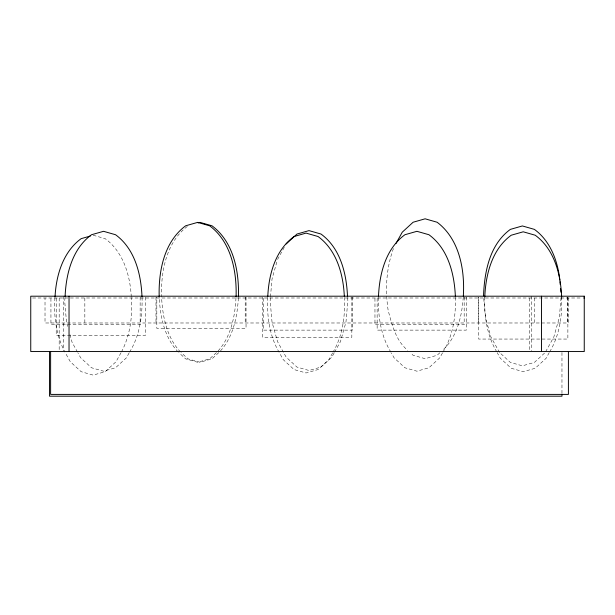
<?xml version="1.0" encoding="UTF-8"?>
<svg xmlns="http://www.w3.org/2000/svg" width="615" height="615" viewBox="0 0 615 615"><rect width="100%" height="100%" fill="white"/><g stroke="black" fill="none" stroke-linecap="round" stroke-linejoin="round"><path stroke-width="0.46" stroke-dasharray="3.08 2.31" d="M54.958 297.66C53.59 316.041 56.15 335.598 64.89 351.988M65.021 297.491L64.69 301.25L66.589 322.867L67.596 326.411M235.999 297.96C234.984 317.04 230.671 337.866 217.095 352.011M238.359 297.96C237.336 317.04 233.024 337.866 219.447 352.011M267.694 297.399C266.787 316.087 269.478 335.982 279.141 352.287M270.385 297.737L270.139 300.558L272.038 322.168L277.557 341.663L283.438 352.257M270.469 296.799L272.038 278.941L277.311 260.329M378.394 297.491C378.025 316.202 380.808 336.005 390.917 352.134M463.226 297.206C461.98 316.164 457.122 337.158 442.539 350.304M484.774 297.045C484.12 315.741 486.865 335.598 496.759 351.811M561.072 297.775L559.335 317.509L553.815 337.005L545.221 352.48M393.431 248.529C386.205 268.309 385.059 289.65 388.157 310.367C391.94 324.589 395.768 340.579 407.691 350.304M120.971 352.802L115.997 361.758L105.165 371.691L93.157 375.112L81.149 371.691L70.318 361.758L65.336 352.802M121.424 351.988C130.165 335.598 132.725 316.041 131.349 297.66M129.096 352.949L126.383 357.838L115.551 367.77L103.543 371.191L91.535 367.77L80.703 357.838L77.99 352.949M129.55 352.134C139.659 336.005 142.442 316.202 142.073 297.491M277.557 259.445L284.799 246.415M332.515 353.102L328.894 359.621L318.063 369.554L306.055 372.974L294.047 369.554L283.215 359.621L279.594 353.102M332.961 352.287C342.624 335.982 345.322 316.087 344.415 297.399M334.099 353.072L331.831 357.138L320.999 367.078L308.999 370.499L296.991 367.078L286.16 357.138L283.892 353.072M334.552 352.257L340.433 341.663L345.953 322.168L347.852 300.558L347.606 297.737M442.477 352.949L439.763 357.838L428.932 367.77L416.924 371.191L404.916 367.77L394.084 357.838L391.371 352.949M442.931 352.134C453.04 336.005 455.823 316.202 455.446 297.491M549.218 352.626L546.059 358.33L535.219 368.262L523.219 371.691L511.211 368.262L500.379 358.33L497.212 352.626M549.672 351.811C559.565 335.598 562.31 315.741 561.656 297.045M187.314 226.428C166.073 242.594 160.807 271.815 161.553 297.022M216.418 352.633L209.646 358.845L197.638 362.266L185.63 358.845L178.865 352.633M218.771 352.633L212.006 358.845L199.998 362.266L187.99 358.845L181.217 352.633M439.833 352.787L437.119 355.27L425.119 358.691L413.111 355.27L410.397 352.787M544.536 353.102L534.389 362.412L522.381 365.833L510.373 362.412L500.218 353.102M32.618 297.991L582.382 297.991M93.157 235.23L105.165 238.658C123.261 251.904 130.142 275.189 131.264 296.714M180.541 352.011C166.965 337.866 162.652 317.04 161.637 297.96M178.189 352.011C164.612 337.866 160.292 317.04 159.277 297.96M499.541 352.48L490.939 337.005L485.42 317.509L483.69 297.775M77.536 352.134L72.109 342.363L69.849 334.383M568.168 297.991L568.168 322.983L45.018 322.983L45.018 297.991M567.876 297.153L567.876 339.057L478.662 339.057L478.662 297.153M567.66 297.16L567.66 322.983M561.964 352.503L561.964 393.339M534.55 297.991L534.55 322.983M531.775 296.199L531.775 350.596M529.346 297.991L529.346 350.596M478.455 297.16L478.455 322.983M466.355 297.145L466.355 330.124L377.141 330.124L377.141 297.145M464.171 297.153L464.171 324.766L374.966 324.766L374.966 297.153M352.457 297.145L352.457 330.124L263.251 330.124L263.251 297.145M351.834 297.16L351.834 337.266L262.62 337.266L262.62 297.16M246.038 297.145L246.038 328.341L156.825 328.341L156.825 297.145M245.208 297.16L245.208 322.983M155.995 297.16L155.995 322.983M145.424 297.16L145.424 335.483L56.211 335.483L56.211 297.16M140.143 297.153L140.143 324.766L50.937 324.766L50.937 297.153M84.839 297.991L84.839 322.983M63.445 296.199L63.445 350.596M59.178 297.991L59.178 350.596"/><path stroke-width="0.92" d="M55.042 296.714C56.173 275.189 63.045 251.904 81.149 238.658L90.382 236.022M65.098 296.553C66.051 273.86 72.286 248.798 91.535 234.73L103.543 231.309L115.551 234.73C134.8 248.798 141.035 273.86 141.988 296.553M236.083 297.022C236.89 271.476 231.332 241.987 209.646 225.805L197.638 222.384L185.63 225.805C163.951 241.987 158.393 271.476 159.2 297.022M238.436 297.022C239.243 271.476 233.685 241.987 212.006 225.805L199.998 222.384L198.145 222.907M267.779 296.461C268.793 274.344 275.374 250.174 294.047 236.521L306.055 233.093L318.063 236.521C336.736 250.174 343.308 274.344 344.331 296.461M378.479 296.553C379.432 273.86 385.667 248.798 404.916 234.73L416.924 231.309L428.932 234.73C448.181 248.798 454.416 273.86 455.369 296.553M463.31 296.269C465.002 269.862 459.443 239.081 437.119 222.238L425.119 218.809L413.111 222.238L402.279 232.17L395.945 243.571M483.521 295.892C484.451 271.784 489.648 244.47 510.373 229.38L522.381 225.951L534.389 229.38C550.394 240.988 557.682 260.898 559.827 279.917M484.774 297.045C485.727 274.351 491.954 249.29 511.211 235.23L523.219 231.801L535.219 235.23C554.476 249.29 560.703 274.351 561.656 297.045M286.16 243.971L296.991 234.038L308.999 230.617L320.999 234.038C340.549 248.306 346.591 273.813 347.521 296.799M583.781 297.991L584.25 297.991M559.996 281.801L560.242 284.614M560.573 288.374L560.903 292.133M568.414 351.549L568.414 394.407L50.622 394.407L50.622 351.549M561.964 394.292L561.964 396.191L49.531 396.191L49.531 351.549M541.5 296.199L541.5 351.549M69.034 296.199L69.034 351.549M584.25 296.199L30.75 296.199L30.75 351.549L584.25 351.549L584.25 296.199"/></g></svg>
